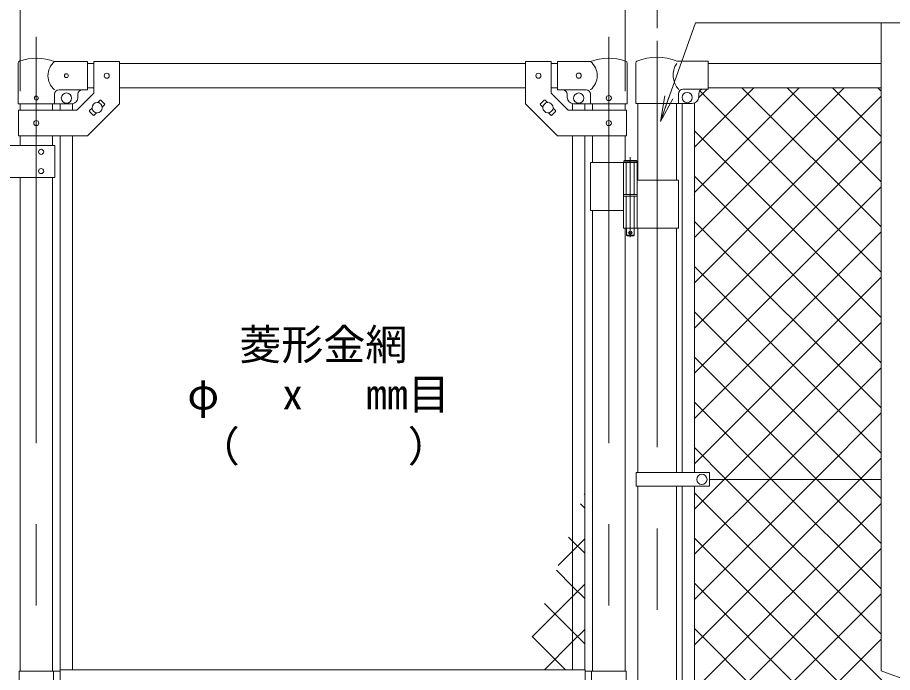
# Model space of a CAD drawing. Units: millimetres, scale not verified. Extents: x -4200 to 4200, y -2970 to 2970.
# Drawn here: x 1243 to 2610, y 660 to 1684 of the extents above; entities that cross this region are included whole.
import ezdxf
from ezdxf.enums import TextEntityAlignment as Align

# ---------------------------------------------------------------- set-up
doc = ezdxf.new("R2010")
doc.units = ezdxf.units.MM
doc.header["$LTSCALE"] = 20
doc.linetypes.add('DASHED', pattern=[7.5, 6, -1.5])
doc.linetypes.add('USER1', pattern=[50.8, 31.75, -6.35, 6.35, -6.35])
for name, color, linetype, lineweight in [('0-1_D-STR-TXT', 7, 'Continuous', 9), ('0-2_D-BMK', 2, 'USER1', 13), ('0-3_D-STR1', 1, 'Continuous', 18), ('0-4_D-STR3', 3, 'Continuous', 13), ('0-5_D-STR-DIM', 7, 'Continuous', 9), ('0-6_0', 3, 'Continuous', 18), ('0-7_D-STR2', 7, 'Continuous', 9)]:
    doc.layers.add(name, color=color, linetype=linetype, lineweight=lineweight)
doc.styles.add('ＭＳ ゴシック', font='')
doc.styles.get('ＭＳ ゴシック').set_extended_font_data('MS Gothic')

# ---------------------------------------------------------------- blocks, each defined once
blk = doc.blocks.new('_Open')
at = {"layer": '0-6_0', "color": 7, "lineweight": 9}
blk.add_line((-20, 3.33), (0, 0), dxfattribs=at)
blk.add_lwpolyline([(-20, -3.33), (0, 0), (-20, 0)], dxfattribs=at)

msp = doc.modelspace()

# ---------------------------------------------------------------- linework, layer by layer
at = {"layer": '0-1_D-STR-TXT'}
msp.add_lwpolyline([(2835.58, 1674.92), (2302.42, 1674.92), (2248.11, 1522.96)], dxfattribs=at)
at = {"layer": '0-2_D-BMK'}
for p, q in [((1272.71, 1653.33), (1272.71, -385.07)), ((2166.91, 1653.33), (2166.91, -385.07)), ((2242.31, 1646.83), (2242.31, -469.81)), ((2200.47, 1465.01), (2200.47, 1340.13)), ((2196.85, 1347.09), (2204.1, 1347.09))]:
    msp.add_line(p, q, dxfattribs=at)
at = {"layer": '0-3_D-STR1'}
for p, q in [((1362.71, 1611.59), (1352.71, 1611.59)), ((2036.91, 1611.59), (1402.71, 1611.59)), ((2086.91, 1611.59), (2076.91, 1611.59)), ((2322.31, 1611.59), (2592.31, 1611.59)), ((1362.71, 1573.59), (1352.71, 1573.59)), ((2036.91, 1573.59), (1402.71, 1573.59)), ((2086.91, 1573.59), (2076.91, 1573.59)), ((2322.31, 1573.59), (2592.31, 1573.59)), ((1247.31, 1548.59), (1247.31, 1538.54)), ((1298.11, 1548.59), (1298.11, 1538.54)), ((2141.51, 1548.59), (2141.51, 1538.54)), ((2192.31, 1548.59), (2192.31, 1538.54)), ((2212.06, 1549.29), (2212.06, 1429.09)), ((2272.56, 1549.29), (2272.56, 1429.09)), ((1247.31, 1498.54), (1247.31, 1483.54)), ((1298.11, 1498.54), (1298.11, 1483.54)), ((2141.51, 1498.54), (2141.51, 1457.09)), ((2192.31, 1498.54), (2192.31, 1460.09)), ((1247.31, 1433.54), (1247.31, 661.59)), ((1298.11, 1433.54), (1298.11, 661.59)), ((2141.51, 1382.09), (2141.51, 661.59)), ((2192.31, 1354.09), (2192.31, 661.59)), ((2212.06, 1354.09), (2212.06, 972.09)), ((2272.56, 1354.09), (2272.56, 972.09)), ((2212.06, 951.09), (2212.06, 322.09)), ((2272.56, 951.09), (2272.56, 322.09))]:
    msp.add_line(p, q, dxfattribs=at)
at = {"layer": '0-4_D-STR3'}
for p, q in [((1352.71, 1614.59), (1301.26, 1614.59)), ((1352.71, 1614.59), (1352.71, 1570.59)), ((1362.71, 1614.79), (1362.71, 1565.11)), ((1362.71, 1614.79), (1402.71, 1614.79)), ((1402.71, 1614.79), (1402.71, 1548.54)), ((2036.91, 1614.79), (2036.91, 1548.54)), ((2076.91, 1614.79), (2036.91, 1614.79)), ((2076.91, 1614.79), (2076.91, 1565.11)), ((2086.91, 1614.59), (2138.36, 1614.59)), ((2086.91, 1614.59), (2086.91, 1570.59)), ((2273.44, 1615.29), (2322.31, 1615.29)), ((2322.31, 1571.29), (2322.31, 1615.29)), ((1244.16, 1548.59), (1244.16, 1612.29)), ((2195.46, 1548.59), (2195.46, 1612.29)), ((2208.91, 1612.15), (2208.91, 1549.29)), ((1301.26, 1548.59), (1301.26, 1563.59)), ((1352.71, 1570.59), (1308.26, 1570.59)), ((1336.14, 1538.54), (1362.71, 1565.11)), ((1337.71, 1563.59), (1337.71, 1558.59)), ((2103.48, 1538.54), (2076.91, 1565.11)), ((2086.91, 1570.59), (2131.36, 1570.59)), ((2101.91, 1563.59), (2101.91, 1558.59)), ((2138.36, 1548.59), (2138.36, 1563.59)), ((2275.71, 1564.29), (2275.71, 1549.29)), ((2282.71, 1571.29), (2322.31, 1571.29)), ((2307.31, 1559.29), (2307.31, 1564.29)), ((1244.16, 1548.59), (1301.26, 1548.59)), ((1301.26, 1548.59), (1327.71, 1548.59)), ((1310.21, 1548.59), (1310.21, 1538.54)), ((1329.21, 1548.59), (1329.21, 1538.54)), ((1368.59, 1550.5), (1372.31, 1554.21)), ((1373.72, 1554.21), (1379.38, 1548.55)), ((1375.66, 1543.42), (1379.38, 1547.14)), ((2065.9, 1554.21), (2060.24, 1548.55)), ((2063.96, 1543.42), (2060.24, 1547.14)), ((2071.03, 1550.5), (2067.32, 1554.21)), ((2110.41, 1548.59), (2110.41, 1538.54)), ((2138.36, 1548.59), (2111.91, 1548.59)), ((2129.41, 1548.59), (2129.41, 1538.54)), ((2195.46, 1548.59), (2138.36, 1548.59)), ((2208.91, 1549.29), (2297.31, 1549.29)), ((2281.66, 972.09), (2281.66, 1549.29)), ((2300.66, 972.09), (2300.66, 1549.87)), ((1245.01, 1538.54), (1336.14, 1538.54)), ((1245.01, 1538.54), (1245.01, 1498.54)), ((1356.04, 1537.95), (1359.76, 1541.66)), ((1356.04, 1536.53), (1361.7, 1530.88)), ((1363.12, 1530.88), (1366.83, 1534.59)), ((2076.51, 1530.88), (2072.79, 1534.59)), ((2083.58, 1536.53), (2077.92, 1530.88)), ((2083.58, 1537.95), (2079.86, 1541.66)), ((2194.61, 1538.54), (2103.48, 1538.54)), ((2194.61, 1538.54), (2194.61, 1498.54)), ((1310.21, 1498.54), (1310.21, 664.09)), ((1329.21, 1498.54), (1329.21, 664.09)), ((2110.41, 1498.54), (2110.41, 664.09)), ((2129.41, 1498.54), (2129.41, 664.09)), ((1301.71, 1483.54), (1181.71, 1483.54)), ((1301.71, 1483.54), (1301.71, 1433.54)), ((2138.36, 1457.09), (2138.36, 1382.09)), ((2138.36, 1457.09), (2211.27, 1457.09)), ((2189.67, 1457.09), (2189.67, 1407.09)), ((2210.47, 1459.09), (2190.47, 1459.09)), ((2191.47, 1460.09), (2209.47, 1460.09)), ((2210.47, 1459.09), (2209.47, 1460.09)), ((2210.47, 1459.09), (2210.47, 1457.09)), ((2211.27, 1457.09), (2211.27, 1407.09)), ((1301.71, 1433.54), (1181.71, 1433.54)), ((2211.27, 1429.09), (2275.61, 1429.09)), ((2275.61, 1429.09), (2275.61, 1354.09)), ((2189.67, 1407.09), (2211.27, 1407.09)), ((2189.67, 1404.09), (2211.27, 1404.09)), ((2189.67, 1404.09), (2189.67, 1354.09)), ((2189.97, 1407.09), (2189.97, 1404.09)), ((2189.97, 1404.09), (2210.97, 1404.09)), ((2210.97, 1407.09), (2210.97, 1404.09)), ((2211.27, 1404.09), (2211.27, 1354.09)), ((2138.36, 1382.09), (2189.56, 1382.09)), ((2189.67, 1354.09), (2275.61, 1354.09)), ((2194.47, 1354.09), (2194.47, 1343.09)), ((2195.47, 1342.09), (2194.47, 1343.09)), ((2195.47, 1342.09), (2205.47, 1342.09)), ((2205.47, 1342.09), (2206.47, 1343.09)), ((2209.51, 972.09), (2209.51, 951.09)), ((2209.51, 972.09), (2324.31, 972.09)), ((2324.31, 972.09), (2324.31, 951.09)), ((2592.31, 961.59), (2324.31, 961.59)), ((2209.51, 951.09), (2324.31, 951.09)), ((2281.66, 322.09), (2281.66, 951.09)), ((2300.66, 322.09), (2300.66, 951.09)), ((1245.71, 661.59), (1245.71, 643.09)), ((1245.71, 661.59), (1309.81, 661.59)), ((1299.71, 661.59), (1299.71, 643.09)), ((1309.81, 664.09), (2129.81, 664.09)), ((1309.81, 643.09), (1309.81, 664.09)), ((2129.81, 609.09), (2129.81, 664.09)), ((2193.91, 661.59), (2129.81, 661.59)), ((2139.91, 661.59), (2139.91, 611.59)), ((2193.91, 661.59), (2193.91, 611.59))]:
    msp.add_line(p, q, dxfattribs=at)
at = {"layer": '0-4_D-STR3', "linetype": 'DASHED'}
for p, q in [((2194.17, 1457.09), (2194.17, 1407.09)), ((2206.77, 1457.09), (2206.77, 1407.09)), ((2194.17, 1404.09), (2194.17, 1354.09)), ((2206.77, 1404.09), (2206.77, 1354.09))]:
    msp.add_line(p, q, dxfattribs=at)
at = {"layer": '0-4_D-STR3'}
for points in [[(1245.01, 1498.54), (1352.71, 1498.54), (1402.71, 1548.54)], [(2194.61, 1498.54), (2086.91, 1498.54), (2036.91, 1548.54)], [(2191.47, 1460.09), (2190.47, 1459.09), (2190.47, 1457.09)], [(2206.47, 1354.09), (2206.47, 1343.09), (2194.47, 1343.09)]]:
    msp.add_lwpolyline(points, dxfattribs=at)
for centre, radius in [((1319.71, 1592.59), 3), ((1382.71, 1592.54), 4), ((2056.91, 1592.54), 4), ((2119.91, 1592.59), 4), ((1272.71, 1557.59), 3), ((1319.71, 1557.59), 8), ((2119.91, 1557.59), 8), ((2166.91, 1557.59), 4), ((2289.31, 1558.29), 8), ((1367.71, 1542.54), 8), ((2071.91, 1542.54), 8), ((1272.71, 1518.54), 4), ((2166.91, 1518.54), 4), ((1280.22, 1473.54), 4), ((1280.22, 1443.54), 4), ((2200.47, 1347.09), 2.5), ((2312.31, 961.59), 8)]:
    msp.add_circle(centre, radius, dxfattribs=at)
for centre, radius, start, end in [((1247.46, 1612.29), 3.3, 109.22051, 180), ((1272.71, 1539.86), 80, 69.0916, 109.22051), ((1319.46, 1592.59), 28.55, 129.59418, 230.40582), ((2166.91, 1539.86), 80, 70.77949, 110.9084), ((2120.17, 1592.59), 28.55, 309.59418, 50.40582), ((2192.16, 1612.29), 3.3, 0, 70.77949), ((2212.21, 1612.15), 3.3, 113.10629, 180), ((2242.31, 1541.6), 80, 67.09875, 113.10629), ((2300.84, 1593.35), 33.4, 146.35914, 222.2959), ((1308.26, 1563.59), 7, 90, 180), ((1327.71, 1558.59), 10, 270, 0), ((1344.71, 1563.59), 7, 90, 180), ((2094.91, 1563.59), 7, 0, 90), ((2111.91, 1558.59), 10, 180, 270), ((2131.36, 1563.59), 7, 0, 90), ((2282.71, 1564.29), 7, 90, 180), ((2297.31, 1559.29), 10, 270, 0), ((2314.31, 1564.29), 7, 90, 180), ((1373.01, 1553.5), 1, 45, 135), ((1378.67, 1547.85), 1, 315, 45), ((2060.95, 1547.85), 1, 135, 225), ((2066.61, 1553.5), 1, 45, 135), ((1356.75, 1537.24), 1, 135, 225), ((1362.41, 1531.58), 1, 225, 315), ((2077.21, 1531.58), 1, 225, 315), ((2082.87, 1537.24), 1, 315, 45)]:
    msp.add_arc(centre, radius, start, end, dxfattribs=at)
at = {"layer": '0-5_D-STR-DIM'}
for p, q in [((2242.31, 1666.83), (2242.31, 1927.83)), ((1247.31, 1568.59), (1247.31, 1807.83)), ((1247.31, 1568.59), (1247.31, 1807.83)), ((2192.31, 1568.59), (2192.31, 1807.83)), ((2592.31, 662.25), (2592.31, 1674.59)), ((2627.55, 649.42), (2592.31, 662.25))]:
    msp.add_line(p, q, dxfattribs=at)
at = {"layer": '0-7_D-STR2'}
for p, q in [((2300.66, 1480.88), (2393.38, 1573.59)), ((2300.66, 1410.17), (2464.09, 1573.59)), ((2300.66, 1339.45), (2534.8, 1573.59)), ((2322.31, 1573.24), (2322.67, 1573.59)), ((2592.31, 1356.05), (2374.77, 1573.59)), ((2592.31, 1426.76), (2445.48, 1573.59)), ((2592.31, 1497.47), (2516.19, 1573.59)), ((2592.31, 1568.18), (2586.9, 1573.59)), ((2300.66, 1268.74), (2592.31, 1560.39)), ((2307.23, 1558.15), (2320.37, 1571.29)), ((2592.31, 1285.34), (2308.48, 1569.17)), ((2592.31, 1214.63), (2300.66, 1506.28)), ((2300.66, 1198.03), (2592.31, 1489.68)), ((2592.31, 1143.92), (2300.66, 1435.57)), ((2300.66, 1127.32), (2592.31, 1418.97)), ((2592.31, 1073.21), (2300.66, 1364.86)), ((2300.66, 1056.61), (2592.31, 1348.26)), ((2592.31, 1002.5), (2300.66, 1294.15)), ((2300.66, 985.9), (2592.31, 1277.55)), ((2562.5, 961.59), (2300.66, 1223.44)), ((2347.06, 961.59), (2592.31, 1206.84)), ((2491.79, 961.59), (2300.66, 1152.73)), ((2417.78, 961.59), (2592.31, 1136.13)), ((2421.08, 961.59), (2300.66, 1082.02)), ((2488.49, 961.59), (2592.31, 1065.42)), ((2350.37, 961.59), (2300.66, 1011.3)), ((2559.2, 961.59), (2592.31, 994.71)), ((2300.66, 915.19), (2347.06, 961.59)), ((2300.66, 844.48), (2417.78, 961.59)), ((2300.66, 773.77), (2488.49, 961.59)), ((2300.66, 703.06), (2559.2, 961.59)), ((2592.31, 719.65), (2350.37, 961.59)), ((2592.31, 790.37), (2421.08, 961.59)), ((2592.31, 861.08), (2491.79, 961.59)), ((2592.31, 931.79), (2562.5, 961.59)), ((2128.31, 938.01), (2129.41, 939.11)), ((2601.37, 639.89), (2300.66, 940.59)), ((2129.41, 916.67), (2122.91, 923.18)), ((2300.66, 632.35), (2592.31, 924)), ((2110.41, 864.96), (2104.04, 871.33)), ((2110.41, 849.4), (2129.41, 868.4)), ((2129.41, 845.96), (2110.41, 864.96)), ((2592.31, 578.23), (2300.66, 869.88)), ((2087.84, 826.83), (2110.41, 849.4)), ((2300.66, 561.64), (2592.31, 853.29)), ((2110.41, 794.25), (2085.17, 819.49)), ((2110.41, 778.69), (2129.41, 797.69)), ((2129.41, 775.25), (2110.41, 794.25)), ((2592.31, 507.52), (2300.66, 799.17)), ((2300.66, 490.93), (2592.31, 782.58)), ((2047.38, 715.66), (2110.41, 778.69)), ((2110.41, 723.54), (2066.3, 767.65)), ((2592.31, 436.81), (2300.66, 728.46)), ((2099.15, 664.09), (2047.43, 715.81)), ((2129.41, 704.54), (2110.41, 723.54)), ((2300.66, 420.22), (2592.31, 711.87))]:
    msp.add_line(p, q, dxfattribs=at)
msp.add_lwpolyline([(2066.52, 664.09), (2110.41, 707.98), (2129.41, 726.98)], dxfattribs=at)

# ---------------------------------------------------------------- block references
at = {"layer": '0-1_D-STR-TXT', "xscale": 2, "yscale": 2, "rotation": 250.33537}
msp.add_blockref('_Open', (2247.44, 1521.07), dxfattribs=at)

# ---------------------------------------------------------------- texts
at = {"layer": '0-1_D-STR-TXT', "style": 'ＭＳ ゴシック'}
for s, p in [('菱形金網', (1589.86, 1133.99)), ('φ\u3000 x\u3000 mm目', (1508.64, 1056.4)), ('（\u3000\u3000\u3000\u3000）', (1524.89, 974.75))]:
    msp.add_text(s, height=48.09, dxfattribs=at).set_placement(p, align=Align.BOTTOM_LEFT)

doc.saveas('drawing.dxf')
